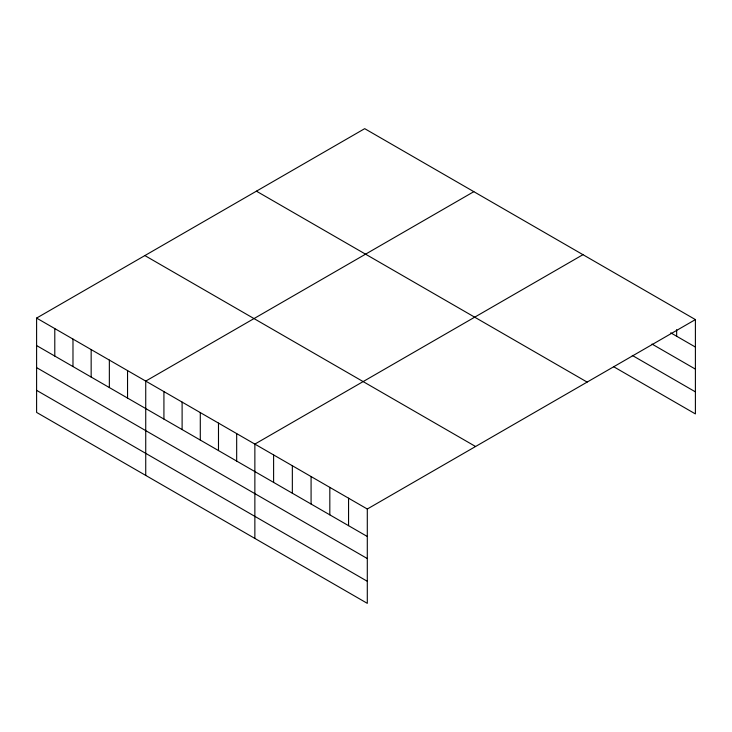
<?xml version="1.0" encoding="UTF-8"?>
<svg xmlns="http://www.w3.org/2000/svg" width="732" height="732" viewBox="0 0 732 732"><rect width="100%" height="100%" fill="white"/><g stroke="black" fill="none" stroke-linecap="round" stroke-linejoin="round"><path stroke-width="1.1" d="M695.4 319.591L364.701 128.658L36.6 318.081L36.6 412.409L367.299 603.342L367.299 509.014L695.4 319.591L695.4 413.919L613.535 366.65M473.833 191.665L145.732 381.088L145.732 475.416M582.965 254.672L254.864 444.095L254.864 538.423M670.741 332.831L695.4 347.06M652.002 344.067L695.4 369.12M632.274 355.413L695.4 391.858M256.429 191.171L587.128 382.095M144.872 255.569L475.571 446.502M36.6 318.081L367.299 509.014M36.6 345.559L367.299 536.492M36.6 367.62L367.299 558.553M36.6 390.348L367.299 581.281M676.661 329.647L676.661 336.244M348.56 498.19L348.56 525.668M329.821 487.375L329.821 514.852M311.082 476.559L311.082 504.028M292.343 465.735L292.343 493.212M273.603 454.92L273.603 482.388M236.674 433.6L236.674 461.068M218.484 423.096L218.484 450.573M200.294 412.592L200.294 440.069M182.112 402.097L182.112 429.565M163.922 391.593L163.922 419.07M127.542 370.593L127.542 398.062M109.352 360.089L109.352 387.567M91.161 349.585L91.161 377.062M72.98 339.09L72.98 366.558M54.79 328.586L54.79 356.063"/></g></svg>
